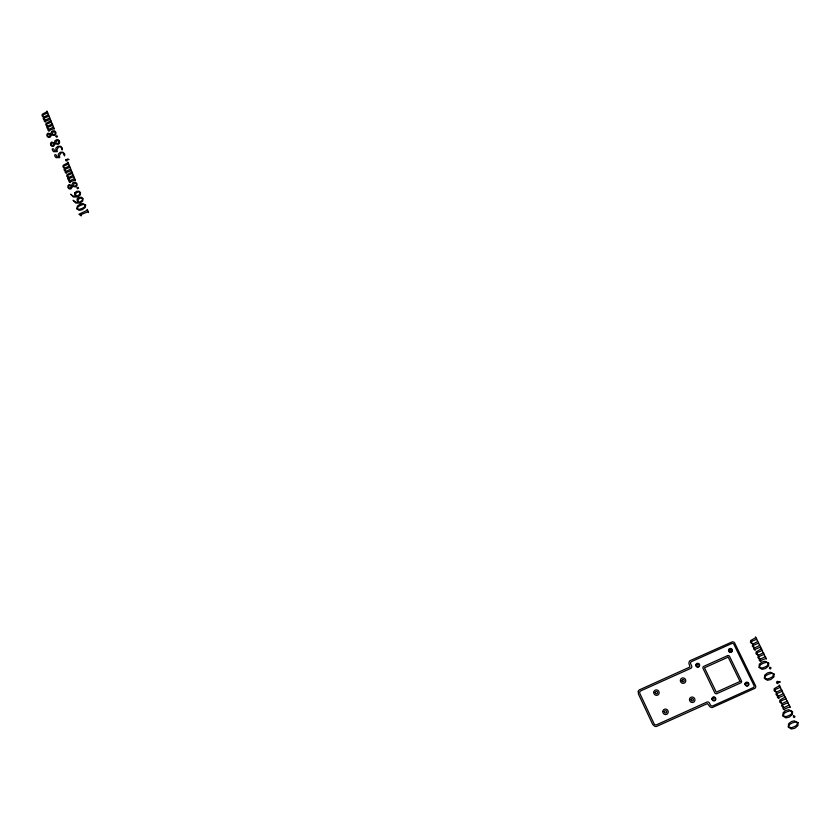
<?xml version="1.0" encoding="UTF-8"?>
<svg xmlns="http://www.w3.org/2000/svg" width="840" height="840" viewBox="0 0 840 840"><rect width="100%" height="100%" fill="white"/><g stroke="black" fill="none" stroke-linecap="round" stroke-linejoin="round"><path stroke-width="1.26" d="M729.782 648.984L730.475 650.412M746.256 682.689L746.96 684.127M697.043 663.8L697.725 665.227M713.192 697.484L713.885 698.933M74.749 192.885L74.697 194.775L75.905 196.109C72.87 197.935 67.252 190.25 73.29 197.001L77.826 196.98L80.273 194.922L80.545 192.57L78.876 191.173L76.492 191.384L74.749 192.885M77.144 187.772L77.532 188.716L78.55 188.276L78.162 187.32L77.144 187.772M77.228 198.944L77.175 200.834L78.383 202.178C75.338 203.994 69.72 196.297 75.768 203.059L80.304 203.049L82.751 200.981L83.023 198.629L81.354 197.222L78.96 197.442L77.228 198.944M56.038 136.248L56.427 137.172L57.435 136.742L57.057 135.807L56.038 136.248M792.529 711.606L792.435 714.514L789.285 717.139L785.851 717.885L782.744 715.953L783.163 712.614L785.936 710.472L788.781 709.726L792.529 711.606M798 722.715L797.905 725.634L794.745 728.27L791.312 729.015L788.193 727.073L788.613 723.723L791.396 721.571L794.241 720.836L798 722.715M774.05 674.058L773.945 676.925L770.816 679.529L767.403 680.274L764.327 678.363L764.747 675.066L767.508 672.945L770.332 672.21L774.05 674.058M768.674 663.127L768.569 665.984L765.44 668.577L762.038 669.323L758.961 667.422L759.392 664.135L762.143 662.014L764.967 661.279L768.674 663.127M64.229 168.893L64.176 170.047L65.94 171.486C63.399 171.328 67.305 174.678 66.35 172.557L71.022 170.678C72.597 172.946 69.888 166.383 70.434 169.302L66.36 171.245L65.058 170.268L65.341 169.176L69.531 167.412C71.431 169.859 68.617 163.044 69.017 166.131L65.069 168.042L63.756 167.087L63.934 166.016L68.282 164.178C70.014 166.572 67.295 159.957 67.767 162.866L63.2 165.27L62.885 166.887L64.754 168.304L64.229 168.893M68.04 178.238L67.987 179.403L69.773 180.841C67.221 180.684 71.138 184.044 70.171 181.912L74.855 180.033C76.44 182.311 73.71 175.718 74.256 178.658L70.182 180.6L68.88 179.613L69.164 178.521L73.364 176.747C75.264 179.214 72.439 172.368 72.849 175.466L68.88 177.377L67.578 176.421L67.746 175.35L72.104 173.513C73.847 175.907 71.117 169.271 71.589 172.19L67.011 174.605L66.696 176.222L68.565 177.65L68.04 178.238M780.791 701.022L780.727 702.324L782.365 703.521L786.702 701.316C785.862 697.547 789.968 705.925 787.469 702.88L782.838 704.918L782.649 706.24L784.287 707.469L788.75 705.222C787.752 701.642 791.731 709.726 789.611 706.902L784.434 709.065C785.851 711.606 780.864 707.69 783.836 707.742L781.599 705.947L782.04 703.836L779.688 702.062L779.846 700.098L784.823 697.305C783.92 693.756 787.909 701.873 785.589 698.922L780.791 701.022M43.323 117.737L43.271 118.87L45.014 120.267C42.483 120.12 46.347 123.396 45.413 121.328L50.043 119.459C51.597 121.695 48.93 115.248 49.465 118.115L45.434 120.036L44.142 119.081L44.426 118.01L48.584 116.256C50.453 118.661 47.691 111.972 48.08 115.007L44.152 116.886L42.871 115.952L43.04 114.902L47.355 113.085C49.066 115.427 46.389 108.938 46.851 111.804L42.315 114.177L42 115.763L43.848 117.148L43.323 117.737M47.072 126.903L47.019 128.037L48.773 129.455C46.252 129.297 50.106 132.594 49.161 130.505L53.802 128.646C55.367 130.883 52.689 124.415 53.224 127.292L49.182 129.213L47.891 128.258L48.184 127.176L52.343 125.423C54.212 127.838 51.44 121.128 51.828 124.173L47.901 126.053L46.61 125.118L46.788 124.068L51.104 122.252C52.815 124.604 50.138 118.083 50.599 120.95L46.063 123.333L45.748 124.929L47.596 126.326L47.072 126.903M775.173 689.587L775.11 690.889L776.748 692.076L781.074 689.871C780.234 686.123 784.329 694.47 781.83 691.436L777.221 693.473L777.032 694.785L778.659 696.014L783.111 693.767C782.124 690.207 786.082 698.25 783.972 695.447L778.806 697.599C780.213 700.13 775.247 696.234 778.207 696.287L775.971 694.491L776.412 692.391L774.071 690.627L774.228 688.674L779.205 685.881C778.302 682.343 782.271 690.438 779.961 687.488L775.173 689.587M61.498 148.628L62.129 149.982L62.339 148.134L60.449 146.213L57.75 146.307L55.902 148.103L55.86 151.2L54.548 151.179C54.201 147.168 50.148 148.407 53.56 151.704L57.267 151.641L56.973 149.541L58.663 146.916L60.449 146.738L61.562 147.63L61.498 148.628M63.934 154.591L64.575 155.946L64.775 154.088L62.895 152.177L60.186 152.261L58.338 154.056L58.296 157.164L56.984 157.143C56.637 153.122 52.574 154.361 55.996 157.668L59.703 157.605L59.409 155.495L61.11 152.87L62.885 152.691L64.008 153.584L63.934 154.591M751.548 641.466L751.485 642.747L753.091 643.923L757.386 641.739C756.577 638.043 760.61 646.264 758.142 643.272L753.553 645.288L753.365 646.579L754.981 647.787L759.402 645.572C758.425 642.065 762.332 649.981 760.242 647.22L755.118 649.351C756.504 651.84 751.59 647.997 754.53 648.06L752.325 646.296L752.766 644.227L750.456 642.485L750.614 640.563L755.549 637.801C754.667 634.326 758.583 642.285 756.304 639.387L751.548 641.466M757.071 652.722L757.008 654.003L758.625 655.179L762.93 652.995C762.111 649.288 766.154 657.542 763.675 654.538L759.087 656.554L758.898 657.856L760.515 659.064L764.946 656.838C763.97 653.321 767.886 661.269 765.797 658.497L760.662 660.629C762.048 663.138 757.124 659.284 760.064 659.337L757.859 657.573L758.3 655.494L755.979 653.751L756.137 651.819L761.082 649.047C760.19 645.55 764.117 653.551 761.838 650.633L757.071 652.722M65.772 159.799L66.203 161.049L67.179 160.587L67.043 159.464L69.058 159.621L67.893 159.043L65.772 159.799M76.524 183.782L76.44 185.062L75.233 186.081L72.891 185.955L74.54 183.026L76.524 183.782M55.451 132.332L55.367 133.581L54.159 134.589L51.838 134.474L53.487 131.586L55.451 132.332M59.094 141.225L59.01 142.485L57.803 143.483L55.482 143.367L57.12 140.48L59.094 141.225M80.608 214.767L81.218 215.88L78.928 214.221L87.245 210.294C86.299 206.535 89.922 215.177 87.801 211.827L80.608 214.767M85.638 205.044L85.281 207.459L82.299 209.706L79.243 210.389L76.713 208.845L77.385 206.062L79.999 204.225L82.541 203.553L85.638 205.044M638.284 691.425L638.411 693.987L652.691 724.448L654.601 726.232A3.623 3.476 54.6 0 0 656.523 726.453L707.458 703.584L709.79 706.598A3.549 3.392 49.8 0 0 712.268 707.553L755.002 688.296A3.129 2.982 46.7 0 0 755.738 686.133L734.486 642.642A3.098 2.961 43.7 0 0 732.312 641.823L689.955 660.723A3.413 3.276 46.9 0 0 689.147 661.899A3.192 3.056 46.9 0 0 689.283 664.534L689.966 666.992L639.366 689.871A3.581 3.455 52.6 0 0 638.284 691.425M80.126 192.665L79.664 194.387L77.805 195.678L76.587 196.004L75.505 195.037L76.02 193.158L77.417 192.255L79.065 191.919L80.126 192.665M82.604 198.723L82.142 200.445L80.283 201.747L79.065 202.062L77.973 201.096L78.498 199.206L79.895 198.314L81.543 197.978L82.604 198.723M71.642 185.808L70.182 188.213L68.408 187.509L69.29 185.493L71.642 185.808M50.61 134.327L49.161 136.7L47.407 136.007L48.279 134.022L50.61 134.327M54.243 143.231L52.794 145.603L51.03 144.91L51.912 142.916L54.243 143.231M792.099 711.7L791.175 714.231L788.76 715.627L785.915 716.625L783.143 715.817L784.203 713.286L786.807 711.827L790.251 710.745L792.099 711.7M797.57 722.81L796.646 725.351L794.22 726.747L791.364 727.745L788.592 726.936L789.653 724.405L792.256 722.936L795.722 721.854L797.57 722.81M773.619 674.142L772.695 676.651L770.291 678.038L767.466 679.025L764.715 678.237L765.775 675.727L768.359 674.279L771.792 673.207L773.619 674.142M768.243 663.212L767.319 665.711L764.915 667.097L762.09 668.073L759.35 667.296L760.421 664.797L762.993 663.348L766.416 662.277L768.243 663.212M72.566 183.309L71.757 185.346L68.975 184.622L67.924 185.734L67.987 187.488L69.248 188.906L70.938 188.937L72.744 186.396L75.768 186.921L77.007 185.588L76.902 183.687L75.579 182.249L73.784 182.27L72.566 183.309M51.524 131.87L50.715 133.875L47.974 133.172L46.925 134.274L46.977 135.986L48.227 137.382L49.896 137.413L51.702 134.904L54.684 135.418L55.913 134.095L55.818 132.237L54.516 130.82L52.742 130.851L51.524 131.87M55.157 140.763L54.359 142.779L51.597 142.065L50.557 143.167L50.61 144.89L51.86 146.286L53.54 146.317L55.335 143.808L58.338 144.322L59.556 143L59.472 141.131L58.16 139.713L56.374 139.734L55.157 140.763M85.249 205.128L84.21 207.26L81.984 208.457L79.412 209.339L77.07 208.73L78.236 206.609L80.63 205.338L83.727 204.372L85.249 205.128M777.924 681.734L778.228 683.099L777.158 683.634L776.506 682.111L777.284 681.324L780.276 681.986L777.924 681.734M793.706 715.88L793.317 717.045L794.504 717.518L794.903 716.331L793.706 715.88M769.818 667.327L769.429 668.482L770.616 668.945L771.005 667.769L769.818 667.327M740.019 681.45L716.279 692.171L704.456 667.8L728.196 657.122L740.019 681.45M731.776 643.514L691.415 661.668A1.68 1.617 46.9 0 0 690.816 664.104L691.635 665.805A1.984 1.911 47.3 0 1 690.743 668.377L640.773 690.869A1.984 1.922 52.6 0 0 639.86 693.452L654.055 723.723A2.006 1.932 54.6 0 0 656.659 724.742L706.86 702.103A2.026 1.932 50 0 1 709.496 703.111L710.315 704.781A2.026 1.932 49.8 0 0 712.95 705.8L753.302 687.593A1.607 1.533 46.7 0 0 753.995 685.514L733.866 644.301A1.596 1.522 43.7 0 0 731.776 643.514M727.503 655.673L703.752 666.361A1.596 1.522 46.8 0 0 703.049 668.43L714.788 692.843A1.607 1.533 48.6 0 0 716.877 693.651L740.733 682.899A1.607 1.533 46.8 0 0 741.437 680.831L729.593 656.471A1.596 1.522 45 0 0 727.503 655.673M744.996 684.023A2.016 1.911 46.8 0 0 747.925 685.881A2.016 1.911 46.8 0 0 747.947 682.479A2.016 1.911 46.8 0 0 744.996 684.023M711.932 698.817A2.006 1.922 49.3 0 0 714.84 700.697A2.006 1.922 49.3 0 0 714.893 697.284A2.006 1.922 49.3 0 0 711.932 698.817M695.783 665.154A1.984 1.911 46.9 0 0 698.712 666.95A1.984 1.911 46.9 0 0 698.691 663.579A1.984 1.911 46.9 0 0 695.783 665.154M680.4 681.051A2.793 2.677 49 0 0 684.863 682.773A2.793 2.677 49 0 0 683.96 678.079A2.793 2.677 49 0 0 680.4 681.051M662.781 711.501A2.804 2.699 53 0 0 666.708 714.347A2.804 2.699 53 0 0 667.044 709.579A2.804 2.699 53 0 0 662.781 711.501M689.482 699.468A2.804 2.688 50.4 0 0 693.409 702.303A2.804 2.688 50.4 0 0 693.735 697.547A2.804 2.688 50.4 0 0 689.482 699.468M728.532 650.517A1.995 1.901 44.3 0 0 731.609 652.04A1.995 1.901 44.3 0 0 731.273 648.679A1.995 1.901 44.3 0 0 728.532 650.517M653.74 692.328A2.793 2.688 51.7 0 0 657.636 695.142A2.793 2.688 51.7 0 0 657.982 690.407A2.793 2.688 51.7 0 0 653.74 692.328M655.305 692.496A1.176 1.134 51.7 0 0 656.953 693.693A1.176 1.134 51.7 0 0 657.101 691.688A1.176 1.134 51.7 0 0 655.305 692.496M664.356 711.679A1.186 1.145 53 0 0 666.015 712.887A1.186 1.145 53 0 0 666.162 710.861A1.186 1.145 53 0 0 664.356 711.679M691.058 699.647A1.186 1.134 50.4 0 0 692.716 700.844A1.186 1.134 50.4 0 0 692.853 698.827A1.186 1.134 50.4 0 0 691.058 699.647M681.944 680.81A1.186 1.134 49 0 0 683.833 681.545A1.186 1.134 49 0 0 683.445 679.56A1.186 1.134 49 0 0 681.944 680.81M712.32 698.754A1.607 1.533 49.3 0 0 714.577 700.381A1.607 1.533 49.3 0 0 714.756 697.662A1.607 1.533 49.3 0 0 712.32 698.754M696.171 665.059A1.596 1.522 46.9 0 0 698.418 666.655A1.596 1.522 46.9 0 0 698.597 663.968A1.596 1.522 46.9 0 0 696.171 665.059M728.921 650.244A1.596 1.522 44.3 0 0 731.168 651.84A1.596 1.522 44.3 0 0 731.336 649.152A1.596 1.522 44.3 0 0 728.921 650.244M745.395 683.96A1.607 1.533 46.8 0 0 747.663 685.566A1.607 1.533 46.8 0 0 747.821 682.857A1.607 1.533 46.8 0 0 745.395 683.96"/></g></svg>
